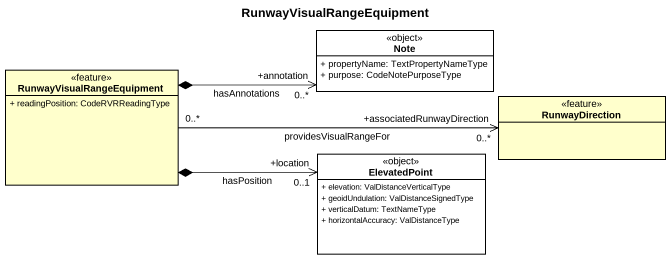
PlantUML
@startuml
title RunwayVisualRangeEquipment
hide circle
hide empty members
skinparam classAttributeIconSize 0
class "Note" as Note_ <<object>> #FFFFFF {
  + propertyName: TextPropertyNameType
  + purpose: CodeNotePurposeType
}
class RunwayVisualRangeEquipment <<feature>> {
  + readingPosition: CodeRVRReadingType
}
class RunwayDirection <<feature>>
class ElevatedPoint <<object>> #FFFFFF {
  + elevation: ValDistanceVerticalType
  + geoidUndulation: ValDistanceSignedType
  + verticalDatum: TextNameType
  + horizontalAccuracy: ValDistanceType
}
RunwayVisualRangeEquipment *-right-> "+annotation\n0..*" Note_ : hasAnnotations
RunwayVisualRangeEquipment "0..*" -right-> "+associatedRunwayDirection\n0..*" RunwayDirection : providesVisualRangeFor
RunwayVisualRangeEquipment *-right-> "+location\n0..1" ElevatedPoint : hasPosition
@enduml
